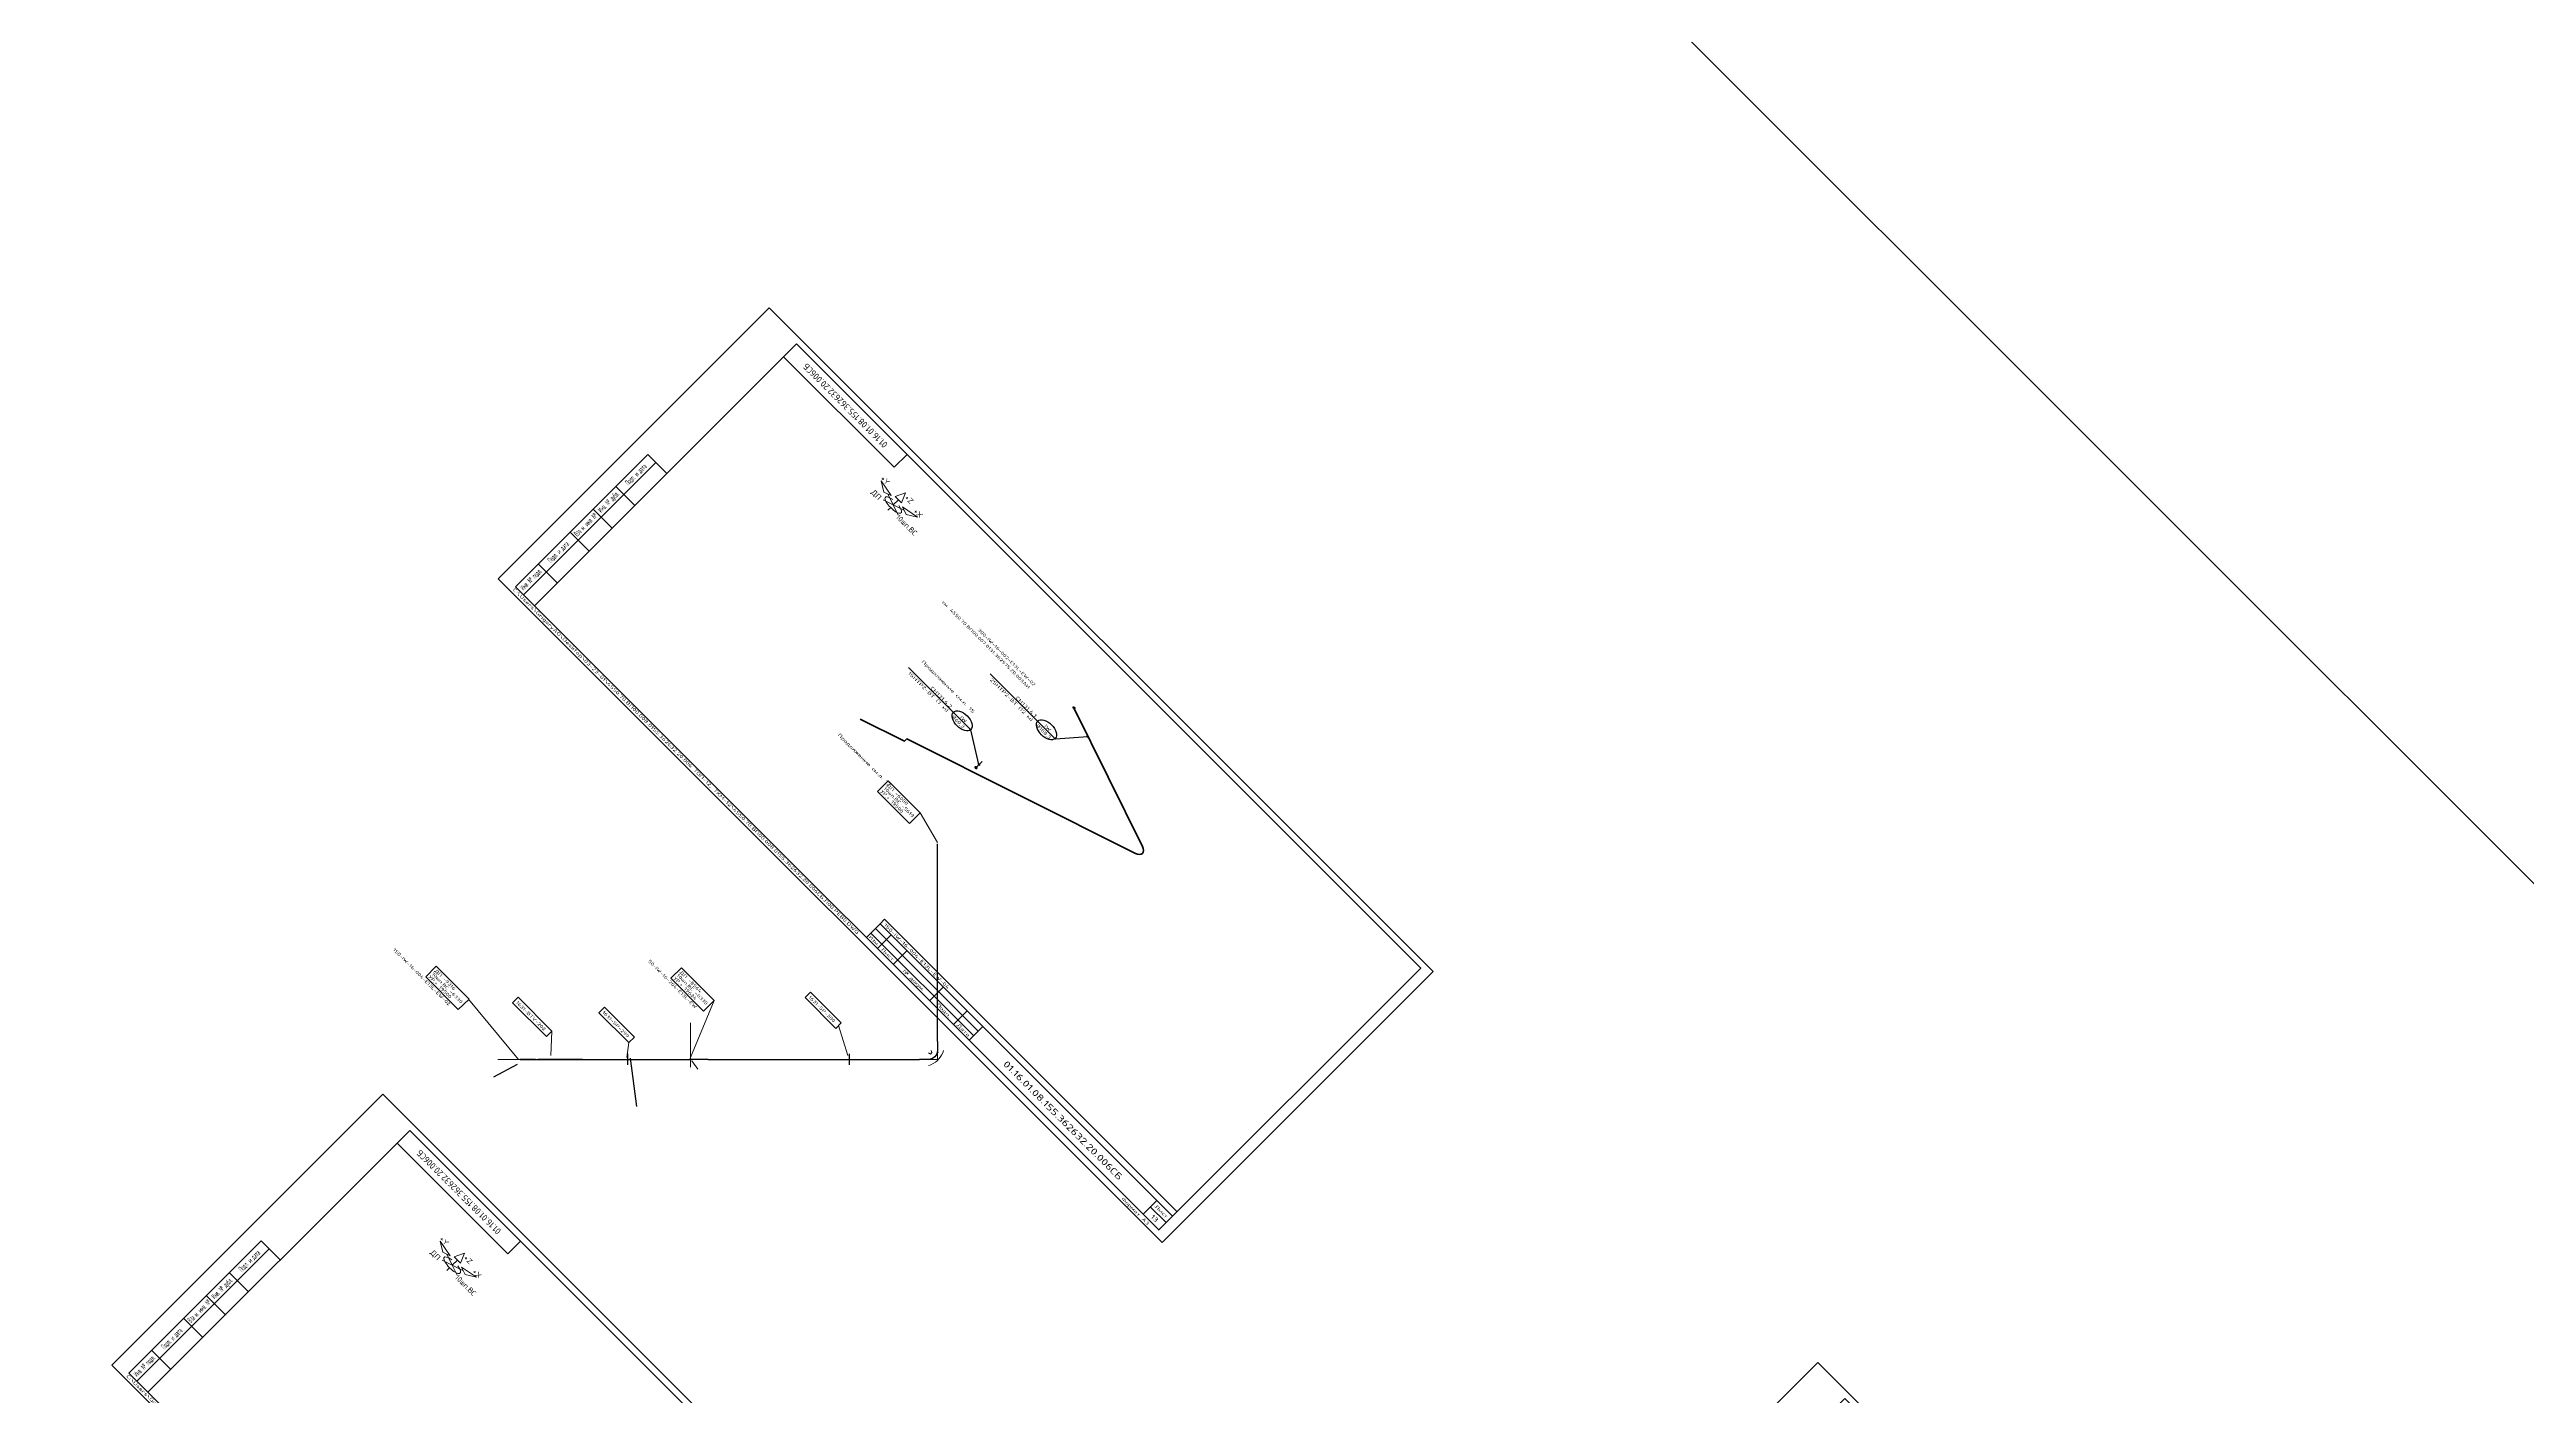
# Model space of a CAD drawing. Header units: millimetres. Extents: x -1501 to 8157, y -8271 to 1386.
# Drawn here: x 4392 to 5500, y -4922 to -4320 of the extents above; entities that cross this region are included whole.
import ezdxf
from ezdxf import colors
from ezdxf.entities.mleader import LeaderData, LeaderLine
from ezdxf.enums import TextEntityAlignment as Align
from ezdxf.math import Vec2, Vec3

# ---------------------------------------------------------------- set-up
doc = ezdxf.new("R2010")
doc.units = ezdxf.units.MM
doc.header["$MEASUREMENT"] = 0
for name, color, linetype, lineweight in [('--TEXT--', 7, 'Continuous', 25), ('OFORMLENIE', 7, 'Continuous', 25), ('подложка', 253, 'Continuous', 13), ('СН', 1, 'Continuous', 50)]:
    doc.layers.add(name, color=color, linetype=linetype, lineweight=lineweight)
doc.layers.add('непечат', color=2, linetype='Continuous', plot=False)
doc.layers.add('Построение', color=7, linetype='Continuous')
doc.styles.add('GOST 2.304', font='CS_Gost2304.shx')
doc.styles.add('GOST_2.304', font='CS_Gost2304.shx', dxfattribs={"height": 2.5})
doc.styles.add('GOST_2.304_07', font='CS_Gost2304.shx', dxfattribs={"width": 0.7})
doc.styles.add('GOST_2.304_09', font='CS_Gost2304.shx', dxfattribs={"width": 0.9})
doc.styles.add('Style-CS_Gost2304', font='CS_Gost2304.shx')
doc.styles.add('TNR_30', font='times.ttf', dxfattribs={"height": 3})

# ---------------------------------------------------------------- blocks, each defined once
blk = doc.blocks.new('TerminatorOpen_0.4')
at = {"color": 0, "linetype": 'ByBlock', "lineweight": -2}
for q in [(-1, 0.2), (-1, 0), (-1, -0.2)]:
    blk.add_line((0, 0), q, dxfattribs=at)
blk = doc.blocks.new('_DotSmall')
at = {"color": 0, "linetype": 'ByBlock', "const_width": 0.5}
blk.add_lwpolyline([(-0.0625, 0, 1), (0.0625, 0, 1)], format="xyb", close=True, dxfattribs=at)
blk = doc.blocks.new('*U13')
at = {"layer": 'СН'}
blk.add_hatch(color=256, dxfattribs=at).paths.add_polyline_path([(0.5, 0, 1), (-0.5, 0, 1)])
blk.add_circle((0, 0), 0.5, dxfattribs=at)
blk = doc.blocks.new('*U21')
at = {"color": 0, "linetype": 'ByBlock', "lineweight": -2}
blk.add_lwpolyline([(420, 297), (0, 297), (0, 0), (420, 0)], close=True, dxfattribs=at)
at = {"color": 0, "linetype": 'ByBlock', "lineweight": 50}
blk.add_lwpolyline([(20, 292), (415, 292), (415, 5), (20, 5)], close=True, dxfattribs=at)
at = {"color": 0, "linetype": 'ByBlock', "lineweight": -2, "style": 'GOST_2.304'}
blk.add_text('Формат А3', height=2.5, dxfattribs=at).set_placement((410, 2.5), align=Align.MIDDLE_RIGHT)
at = {"color": 0, "linetype": 'ByBlock', "lineweight": -2, "insert": (8, 2.5), "char_height": 2.5, "attachment_point": 4, "style": 'GOST_2.304'}
blk.add_mtext('C:\\\\Users\\\\GrigoryAO\\\\Desktop\\\\03-23-01\\\\4550.70.ВП00.008.0155.362632.20.006 ТОП-12, ТКМ-12\\\\4550.70.ВП00.008.0155.362632.20.006СБ.Л00.РЕВ0.DWG', dxfattribs=at)
at = {"color": 0, "linetype": 'ByBlock', "lineweight": -2, "style": 'TNR_30'}
blk.add_attdef('ВЕРХНИЙ_НОМЕР_ЛИСТА', text='', height=3, dxfattribs=at).set_placement((410, 287), align=Align.MIDDLE_CENTER)
blk = doc.blocks.new('ST_Left')
at = {"color": 0, "linetype": 'ByBlock', "lineweight": 50}
for p, q in [((8, 150), (8, 5)), ((20, 150), (8, 150)), ((13, 5), (13, 150)), ((8, 115), (20, 115)), ((8, 90), (20, 90)), ((20, 65), (8, 65)), ((20, 30), (8, 30)), ((8, 5), (20, 5))]:
    blk.add_line(p, q, dxfattribs=at)
at = {"color": 0, "linetype": 'ByBlock', "lineweight": -2, "style": 'GOST_2.304'}
for s, p in [('Подп. и дата', (10.5, 132.5)), ('Инв. № дубл.', (10.5, 102.5)), ('Вза м. инв. №', (10.5, 77.5)), ('Подп. и дата', (10.5, 47.5)), ('Инв. № подл.', (10.5, 17.5))]:
    blk.add_text(s, height=2.5, rotation=90, dxfattribs=at).set_placement(p, align=Align.MIDDLE_CENTER)
at = {"color": 0, "linetype": 'ByBlock', "lineweight": -2, "style": 'GOST_2.304', "flags": 8}
for tag, p in [('ДУБЛ_ДАТА', (16.5, 141.25)), ('НОМЕР_ДУБЛ', (16.5, 102.5)), ('ВЗАМ_ИНВ', (16.5, 77.5)), ('ИНВ_ДАТА', (16.5, 56.25)), ('ИНВ_НОМЕР', (16.5, 17.5))]:
    blk.add_attdef(tag, text='', height=2.5, rotation=90, dxfattribs=at).set_placement(p, align=Align.MIDDLE_CENTER)
blk = doc.blocks.new('ST_2a_dyn')
at = {"color": 0, "linetype": 'ByBlock', "lineweight": 50, "extrusion": (0, 1, 0)}
for p, q in [((-185, 15), (0, 15)), ((-185, 5), (-120, 5)), ((-185, 0), (0, 0)), ((-10, 8), (0, 8))]:
    blk.add_line(p, q, dxfattribs=at)
at = {"color": 0, "linetype": 'ByBlock', "lineweight": 50, "extrusion": (1, 0, 0)}
for p, q in [((-185, 0), (-185, 15)), ((-178, 15), (-178, 0)), ((-168, 15), (-168, 0)), ((-145, 15), (-145, 0)), ((-130, 15), (-130, 0)), ((-120, 0), (-120, 15)), ((-10, 0), (-10, 15))]:
    blk.add_line(p, q, dxfattribs=at)
at = {"color": 0, "linetype": 'ByBlock', "lineweight": 50}
blk.add_line((0, 15), (0, 0), dxfattribs=at)
at = {"color": 0, "linetype": 'ByBlock', "lineweight": -2, "extrusion": (0, 1, 0)}
blk.add_line((-185, 10), (-120, 10), dxfattribs=at)
at = {"color": 0, "linetype": 'ByBlock', "lineweight": -2, "style": 'GOST_2.304'}
for s, p in [('Лист', (-5, 11.5)), ('Лист', (-173, 2.5)), ('Подп.', (-137.5, 2.5)), ('Дата', (-125, 2.5))]:
    blk.add_text(s, height=2.5, dxfattribs=at).set_placement(p, align=Align.MIDDLE_CENTER)
at = {"color": 0, "linetype": 'ByBlock', "lineweight": -2, "width": 0.9}
for s, style, p in [('Изм.', 'GOST_2.304', (-181.5, 2.5)), ('№ докум.', 'GOST_2.304_09', (-156.5, 2.5))]:
    blk.add_text(s, height=2.5, dxfattribs=dict(at, style=style)).set_placement(p, align=Align.MIDDLE_CENTER)
at = {"color": 0, "linetype": 'ByBlock', "lineweight": -2}
for tag, height, style, flags, p in [('ИЗМ_2', 2.5, 'GOST_2.304', 12, (-181.5, 12.5)), ('ЛИСТ_2', 2.5, 'GOST_2.304', 12, (-173, 12.5)), ('N_ДОК_2', 2.5, 'GOST_2.304_09', 12, (-156.5, 12.5)), ('ИЗМ_1', 2.5, 'GOST_2.304', 12, (-181.5, 7.5)), ('ЛИСТ_1', 2.5, 'GOST_2.304', 12, (-173, 7.5)), ('N_ДОК_1', 2.5, 'GOST_2.304_09', 12, (-156.5, 7.5)), ('ШИФР', 5, 'GOST_2.304', 4, (-65, 7.5)), ('LIST', 3.5, 'GOST_2.304', 4, (-5, 4))]:
    blk.add_attdef(tag, text='', height=height, dxfattribs=dict(at, style=style, flags=flags)).set_placement(p, align=Align.MIDDLE_CENTER)
at = {"color": 0, "linetype": 'ByBlock', "lineweight": -2, "style": 'GOST_2.304_07', "width": 0.7, "flags": 12}
for tag, p in [('ДАТА_2', (-125, 12.5)), ('ДАТА_1', (-125, 7.5))]:
    blk.add_attdef(tag, text='', height=2.5, dxfattribs=at).set_placement(p, align=Align.MIDDLE_CENTER)
blk = doc.blocks.new('ST_Top')
at = {"color": 0, "linetype": 'ByBlock', "lineweight": 50}
blk.add_line((70, 0), (70, -14), dxfattribs=at)
at = {"color": 0, "linetype": 'ByBlock', "lineweight": 50, "extrusion": (0, 1, 0)}
blk.add_line((0, -14), (70, -14), dxfattribs=at)
at = {"color": 0, "linetype": 'ByBlock', "lineweight": -2, "style": 'GOST_2.304', "width": 0.7, "flags": 4}
blk.add_attdef('ШИФР', text='', height=5, rotation=180, dxfattribs=at).set_placement((35, -7), align=Align.MIDDLE_CENTER)

msp = doc.modelspace()

# ---------------------------------------------------------------- hatches: boundary and pattern name
at = {"layer": 'подложка', "extrusion": (-1, -3.92523e-17, -1.17757e-16)}
msp.add_hatch(color=252, dxfattribs=at).paths.add_polyline_path([(4724.6, 294.8), (4718.9, 293.4), (4724.6, 292)])
h = msp.add_hatch(color=252, dxfattribs=at)
edge = h.paths.add_edge_path()
edge.add_arc((4763.9, 293.4), 1, 0, 360)
at = {"layer": 'подложка', "extrusion": (-1.96262e-16, -1, 3.92523e-17)}
h = msp.add_hatch(color=252, dxfattribs=at)
edge = h.paths.add_edge_path()
edge.add_arc((4670.9, 293.4), 1, 180, 540)
at = {"layer": 'подложка', "extrusion": (1, 3.92523e-17, 1.17757e-16)}
h = msp.add_hatch(color=252, dxfattribs=at)
edge = h.paths.add_edge_path()
edge.add_arc((-4771.9, 301.4), 1, -90, 270)
at = {"layer": 'подложка', "extrusion": (-1.96262e-16, -1, 3.92523e-17)}
h = msp.add_hatch(color=252, dxfattribs=at)
edge = h.paths.add_edge_path()
edge.add_arc((4686.8, 293.4), 1, 180, 540)
msp.add_hatch(color=252, dxfattribs=at).paths.add_polyline_path([(4713.4, 292), (4719.1, 293.4), (4713.4, 294.8)])
h = msp.add_hatch(color=252, dxfattribs=at)
edge = h.paths.add_edge_path()
edge.add_arc((4781.3, 293.4), 1, 180, 540)
at = {"layer": 'Построение', "linetype": 'Continuous', "lineweight": 30, "extrusion": (-1.96262e-16, -1, 3.92523e-17)}
h = msp.add_hatch(color=256, dxfattribs=at)
edge = h.paths.add_edge_path()
edge.add_arc((4602.6, 293.4), 1, 180, 540)
h = msp.add_hatch(color=256, dxfattribs=at)
edge = h.paths.add_edge_path()
edge.add_arc((4630.5, 293.4), 1, 180, 540)

# ---------------------------------------------------------------- linework, layer by layer
at = {"layer": '--TEXT--', "extrusion": (-0.57735, -0.57735, 0.57735)}
for p, q in [((4601.4, -4774.2, 289.8), (4590.7, -4779.8, 273.6)), ((4651.9, -4771.4, 343.1), (4654.7, -4793, 324.3))]:
    msp.add_line(p, q, dxfattribs=at)
for centre in [(6661.5, 220.4), (6691, 261.8)]:
    msp.add_circle(centre, 5.51, dxfattribs=at)
at = {"layer": 'OFORMLENIE', "extrusion": (-0.57735, -0.57735, 0.57735)}
for q in [(4763.7, -4711.3, 52.4), (4896.6, -4840.1, 56.5)]:
    msp.add_line((4765.7, -4709.2, 56.5), q, dxfattribs=at)
at = {"layer": 'непечат', "color": 3, "extrusion": (-0.57735, -0.57735, 0.57735)}
msp.add_lwpolyline([(-1387.9, 992.3), (10962.3, 992.3), (10962.3, -1271.9), (-1387.9, -1271.9)], close=True, dxfattribs=at)
at = {"layer": 'подложка', "color": 252, "extrusion": (-0.57735, -0.57735, 0.57735)}
for p, q in [((4769.6, -4523.8, 237.4), (4767.1, -4518.8, 239.9)), ((4769.6, -4523.8, 237.4), (4765.1, -4521.5, 235.1)), ((4767.2, -4526.1, 232.7), (4768.4, -4525, 235)), ((4769.6, -4523.8, 237.4), (4771.9, -4521.5, 242)), ((4769.6, -4523.8, 237.4), (4771.8, -4528.3, 235.1)), ((4769.6, -4523.8, 237.4), (4774.6, -4526.3, 239.9)), ((4789.3, -4674.8, 294.1), (4781.6, -4661.6, 299.6)), ((4602, -4772, 292.6), (4579.6, -4744.9, 297.4)), ((4678.8, -4771.1, 302.1), (4689.4, -4745.5, 338.3)), ((4616.4, -4770.2, 294.9), (4616.9, -4759.3, 306.4)), ((4650.4, -4771.1, 294), (4651.3, -4764.4, 301.5)), ((4749.3, -4770.1, 294.6), (4745.1, -4756.8, 303.7)), ((4749.3, -4770.1, 294.6), (4745.1, -4756.8, 303.7)), ((4602.6, -4771.9, 278.4), (4593.1, -4771.9, 278.4)), ((4679.4, -4772.6, 293.2), (4682.1, -4776.2, 292.4)), ((4572.3, -4864, -300.2), (4567.8, -4861.8, -302.4)), ((4572.3, -4864, -300.2), (4569.8, -4859, -297.7)), ((4572.3, -4864, -300.2), (4574.6, -4861.7, -295.5)), ((4572.3, -4864, -300.2), (4574.5, -4868.5, -302.4)), ((4572.3, -4864, -300.2), (4577.3, -4866.5, -297.7)), ((4569.9, -4866.3, -304.8), (4571.1, -4865.2, -302.5))]:
    msp.add_line(p, q, dxfattribs=at)
at = {"layer": 'подложка', "color": 252}
for p, q in [((4789.3, -4763.9, 290.6), (4789.3, -4675.5, 290.6)), ((4789.3, -4763.9, 296.2), (4789.3, -4675.5, 296.2)), ((4789.3, -4763.9, 296.2), (4789.3, -4767.9, 296.2)), ((4789.3, -4763.9, 290.6), (4789.3, -4767.9, 290.6)), ((4592.7, -4771.9, 293.4), (4602.6, -4771.9, 293.4)), ((4592.7, -4771.9, 296.2), (4602.6, -4771.9, 296.2)), ((4592.7, -4771.9, 290.6), (4602.6, -4771.9, 290.6)), ((4630.5, -4771.9, 296.2), (4670.9, -4771.9, 296.2)), ((4630.5, -4771.9, 290.6), (4670.9, -4771.9, 290.6)), ((4670.9, -4771.9, 296.2), (4676, -4771.9, 296.2)), ((4670.9, -4771.9, 290.6), (4678.8, -4771.9, 290.6)), ((4678.8, -4771.9, 323.3), (4678.8, -4771.9, 313.3)), ((4686.8, -4771.9, 290.6), (4678.8, -4771.9, 290.6)), ((4686.8, -4771.9, 296.2), (4681.7, -4771.9, 296.2)), ((4686.8, -4771.9, 296.2), (4781.3, -4771.9, 296.2)), ((4686.8, -4771.9, 290.6), (4781.3, -4771.9, 290.6)), ((4781.3, -4771.9, 290.6), (4785.3, -4771.9, 290.6)), ((4781.3, -4771.9, 296.2), (4785.3, -4771.9, 296.2)), ((4785.3, -4769, 293.4), (4786.2, -4769.5, 293.4)), ((4785.3, -4774.7, 293.4), (4786.4, -4774.3, 293.4)), ((4786.2, -4769.5, 293.4), (4786.9, -4768.8, 293.4)), ((4786.4, -4774.3, 293.4), (4787.5, -4773.8, 293.4)), ((4786.9, -4768.8, 293.4), (4786.5, -4767.9, 293.4)), ((4787.5, -4773.8, 293.4), (4788.4, -4773.2, 293.4)), ((4788.4, -4773.2, 293.4), (4789.2, -4772.5, 293.4)), ((4789.2, -4772.5, 293.4), (4789.9, -4771.7, 293.4)), ((4789.9, -4771.7, 293.4), (4790.6, -4770.9, 293.4)), ((4790.6, -4770.9, 293.4), (4791.2, -4770, 293.4)), ((4791.2, -4770, 293.4), (4791.8, -4769, 293.4)), ((4791.8, -4769, 293.4), (4792.1, -4767.9, 293.4))]:
    msp.add_line(p, q, dxfattribs=at)
at = {"layer": 'подложка', "color": 252, "extrusion": (-1, 5.55112e-17, -5.55112e-17)}
for p, q in [((4789.3, -4675.5, 293.4), (4789.3, -4675.5, 309.7)), ((4789.3, -4678, 308.4), (4789.3, -4769.4, 308.4)), ((4678.8, -4771.9, 293.4), (4678.8, -4755.6, 293.4)), ((4678.8, -4771.9, 301.4), (4678.8, -4755.6, 301.4)), ((4678.8, -4756.9, 295.9), (4678.8, -4756.9, 298.9)), ((4789.3, -4771.9, 293.4), (4789.3, -4771.9, 309.7))]:
    msp.add_line(p, q, dxfattribs=at)
at = {"layer": 'подложка', "color": 252, "extrusion": (-5.55112e-17, -1, 5.55112e-17)}
for p, q in [((4602.6, -4771.9, 293.4), (4602.6, -4771.9, 277.2)), ((4602.6, -4771.9, 278.4), (4606.6, -4771.9, 278.4)), ((4602.6, -4771.9, 293.4), (4602.6, -4771.9, 270.2)), ((4605.1, -4771.9, 271.4), (4786.8, -4771.9, 271.4)), ((4606.6, -4771.9, 293.4), (4606.6, -4771.9, 277.2)), ((4608.6, -4771.9, 293.4), (4608.6, -4771.9, 277.2)), ((4611.1, -4771.9, 278.4), (4622, -4771.9, 278.4)), ((4624.5, -4771.9, 293.4), (4624.5, -4771.9, 277.2)), ((4626.5, -4771.9, 293.4), (4626.5, -4771.9, 277.2)), ((4629, -4771.9, 278.4), (4676.3, -4771.9, 278.4)), ((4650.7, -4771.9, 293.4), (4650.7, -4771.9, 284.2)), ((4653.2, -4771.9, 285.4), (4676.3, -4771.9, 285.4)), ((4678.8, -4771.9, 293.4), (4678.8, -4771.9, 277.2)), ((4678.8, -4771.9, 293.4), (4678.8, -4771.9, 284.2)), ((4678.8, -4771.9, 293.4), (4678.8, -4771.9, 277.2)), ((4681.3, -4771.9, 278.4), (4786.8, -4771.9, 278.4)), ((4749.8, -4771.9, 293.4), (4749.8, -4771.9, 284.2)), ((4752.3, -4771.9, 285.4), (4786.8, -4771.9, 285.4)), ((4789.3, -4771.9, 293.4), (4789.3, -4771.9, 284.2)), ((4789.3, -4771.9, 293.4), (4789.3, -4771.9, 277.2)), ((4789.3, -4771.9, 293.4), (4789.3, -4771.9, 270.2))]:
    msp.add_line(p, q, dxfattribs=at)
at = {"layer": 'подложка', "color": 252, "extrusion": (1, -5.55112e-17, 5.55112e-17)}
for p, q in [((4678.8, -4767.9, 301.4), (4678.8, -4767.9, 313.3)), ((4678.8, -4769, 301.4), (4678.8, -4769, 293.4)), ((4678.8, -4769, 323.3), (4678.8, -4769, 313.3)), ((4678.8, -4774.7, 301.4), (4678.8, -4774.7, 299.1)), ((4678.8, -4774.7, 323.3), (4678.8, -4774.7, 313.3)), ((4678.8, -4775.9, 301.4), (4678.8, -4775.9, 313.3))]:
    msp.add_line(p, q, dxfattribs=at)
at = {"layer": 'подложка', "color": 252, "extrusion": (-1, 5.55112e-17, -5.55112e-17), "elevation": -4789.3, "flags": 128}
for points in [[(4723.8, 294.6), (4718.9, 293.4), (4724.6, 292), (4724.6, 294.8)], [(4724.6, 294.8), (4718.9, 293.4), (4724.6, 292), (4724.6, 294.4)]]:
    msp.add_lwpolyline(points, dxfattribs=at)
at = {"layer": 'подложка', "color": 252, "extrusion": (-5.55112e-17, -1, 5.55112e-17), "elevation": 4771.9, "flags": 128}
for points in [[(4714.2, 292.2), (4719.1, 293.4), (4713.4, 294.8), (4713.4, 292)], [(4713.4, 292), (4719.1, 293.4), (4713.4, 294.8), (4713.4, 292.4)]]:
    msp.add_lwpolyline(points, dxfattribs=at)
at = {"layer": 'подложка', "color": 252, "extrusion": (-0.57735, -0.57735, 0.57735)}
for centre in [(4769.6, -4523.8, 237.4), (4572.3, -4864, -300.2)]:
    msp.add_ellipse(centre, major_axis=(-3.54, 3.54), ratio=0.57735, start_param=5.105088, end_param=10.602875, dxfattribs=at)
msp.add_point((4789.6, -4768.7, 296.8), dxfattribs=at)
at = {"layer": 'подложка', "color": 252, "extrusion": (-1, 5.55112e-17, -5.55112e-17)}
msp.add_solid([(4724.6, 294.8, -4789.3), (4718.9, 293.4, -4789.3), (4724.6, 292, -4789.3)], dxfattribs=at)
at = {"layer": 'подложка', "color": 252, "extrusion": (-5.55112e-17, -1, 5.55112e-17)}
msp.add_solid([(4713.4, 292, 4771.9), (4719.1, 293.4, 4771.9), (4713.4, 294.8, 4771.9)], dxfattribs=at)
at = {"layer": 'подложка', "color": 252}
for points in [[(4764.2, -4513, 242.8), (4768.7, -4519.6, 240.7), (4765.4, -4518, 239)], [(4775, -4518.4, 248.2), (4770.5, -4520, 242), (4773.3, -4522.9, 242)], [(4780.4, -4529.2, 242.8), (4773.7, -4524.6, 240.7), (4775.4, -4528, 239)], [(4767.3, -4647.2, 299.7), (4781.6, -4661.6, 299.7), (4776.9, -4666.3, 290.2), (4762.6, -4652, 290.2)], [(4789.3, -4724.6, 294.8), (4789.3, -4718.9, 293.4), (4789.3, -4724.6, 292)], [(4565.1, -4730.2, 297.5), (4579.8, -4744.9, 297.5), (4575, -4749.6, 288.1), (4560.4, -4734.9, 288.1)], [(4674.8, -4730.9, 338.3), (4689.4, -4745.5, 338.3), (4684.7, -4750.3, 328.8), (4670, -4735.6, 328.8)], [(4732.5, -4741.8, 306.2), (4746.3, -4755.6, 306.2), (4743.9, -4758, 301.3), (4730.1, -4744.2, 301.3)], [(4601.8, -4744.1, 306.3), (4616.9, -4759.3, 306.3), (4614.5, -4761.7, 301.4), (4599.3, -4746.6, 301.4)], [(4640.4, -4748.5, 306.4), (4653.8, -4762, 306.4), (4651.3, -4764.4, 301.5), (4637.9, -4751, 301.5)], [(4678.8, -4775.3, 301.4), (4678.8, -4768.4, 301.4), (4678.8, -4769.9, 313.3), (4678.8, -4773.8, 313.3)], [(4713.4, -4771.9, 292), (4719.1, -4771.9, 293.4), (4713.4, -4771.9, 294.8)], [(4566.9, -4853.2, -294.8), (4571.4, -4859.8, -296.8), (4568.1, -4858.2, -298.5)], [(4577.7, -4858.6, -289.4), (4573.2, -4860.3, -295.5), (4576, -4863.1, -295.5)], [(4583.1, -4869.4, -294.8), (4576.4, -4864.8, -296.8), (4578.1, -4868.2, -298.5)]]:
    msp.add_3dface(points, dxfattribs=at)
at = {"layer": 'Построение', "linetype": 'Continuous', "lineweight": 30}
for p, q in [((4789.3, -4763.9, 293.4), (4789.3, -4675.5, 293.4)), ((4604.6, -4771.9, 297.4), (4602.6, -4771.9, 297.4)), ((4604.6, -4771.9, 289.4), (4602.6, -4771.9, 289.4)), ((4606.6, -4771.9, 297.4), (4604.6, -4771.9, 297.4)), ((4606.6, -4771.9, 289.4), (4604.6, -4771.9, 289.4)), ((4608.6, -4771.9, 297.4), (4610.6, -4771.9, 297.4)), ((4608.6, -4771.9, 289.4), (4610.6, -4771.9, 289.4)), ((4622.5, -4771.9, 297.4), (4610.6, -4771.9, 297.4)), ((4622.5, -4771.9, 289.4), (4610.6, -4771.9, 289.4)), ((4624.5, -4771.9, 297.4), (4622.5, -4771.9, 297.4)), ((4624.5, -4771.9, 289.4), (4622.5, -4771.9, 289.4)), ((4626.5, -4771.9, 297.4), (4628.5, -4771.9, 297.4)), ((4626.5, -4771.9, 289.4), (4628.5, -4771.9, 289.4)), ((4628.5, -4771.9, 297.4), (4630.5, -4771.9, 297.4)), ((4628.5, -4771.9, 289.4), (4630.5, -4771.9, 289.4)), ((4630.5, -4771.9, 293.4), (4670.9, -4771.9, 293.4)), ((4686.8, -4771.9, 293.4), (4781.3, -4771.9, 293.4))]:
    msp.add_line(p, q, dxfattribs=at)
at = {"layer": 'Построение', "linetype": 'Continuous', "lineweight": 30, "extrusion": (-5.55112e-17, -1, 5.55112e-17)}
for p, q in [((4608.8, -4771.9, 293.7), (4608.3, -4771.9, 293.2)), ((4608.8, -4771.9, 293.2), (4608.3, -4771.9, 293.7)), ((4609.6, -4771.9, 297.4), (4623.5, -4771.9, 289.4)), ((4616.6, -4771.9, 290.9), (4616.6, -4771.9, 299.4)), ((4626.8, -4771.9, 293.7), (4626.3, -4771.9, 293.2)), ((4626.8, -4771.9, 293.2), (4626.3, -4771.9, 293.7))]:
    msp.add_line(p, q, dxfattribs=at)
at = {"layer": 'Построение', "linetype": 'Continuous', "lineweight": 30, "extrusion": (-1, 5.55112e-17, -5.55112e-17)}
for p, q in [((4650.7, -4769.4, 291.9), (4650.7, -4774.4, 291.9)), ((4749.8, -4769.4, 291.9), (4749.8, -4774.4, 291.9))]:
    msp.add_line(p, q, dxfattribs=at)
at = {"layer": 'Построение', "lineweight": 30, "extrusion": (5.55112e-17, 1, -5.55112e-17)}
for p, q in [((4670.9, -4771.9, 293.4), (4678.8, -4771.9, 293.4)), ((4678.8, -4771.9, 293.4), (4678.8, -4771.9, 301.4)), ((4686.8, -4771.9, 293.4), (4678.8, -4771.9, 293.4))]:
    msp.add_line(p, q, dxfattribs=at)
at = {"layer": 'Построение', "linetype": 'Continuous', "lineweight": 30, "elevation": 293.4, "flags": 128}
msp.add_lwpolyline([(4789.3, -4763.9), (4789.3, -4767.9, -0.414227), (4785.3, -4771.9), (4781.3, -4771.9)], format="xyb", dxfattribs=at)
at = {"layer": 'Построение', "linetype": 'Continuous', "lineweight": 30, "extrusion": (-5.55112e-17, -1, 5.55112e-17), "elevation": 4771.9, "flags": 128}
msp.add_lwpolyline([(4605.6, 296.4), (4602.6, 294.4), (4602.6, 292.4), (4605.6, 290.4)], dxfattribs=at)
at = {"layer": 'Построение', "linetype": 'Continuous', "lineweight": 30, "extrusion": (5.55112e-17, 1, -5.55112e-17), "elevation": -4771.9, "flags": 128}
msp.add_lwpolyline([(-4627.5, 296.4), (-4630.5, 294.4), (-4630.5, 292.4), (-4627.5, 290.4)], dxfattribs=at)
at = {"layer": 'Построение', "linetype": 'Continuous', "lineweight": 30, "extrusion": (1, -1.66533e-16, 1.11022e-16)}
for centre in [(4650.7, -4771.9, 289.4), (4749.8, -4771.9, 289.4)]:
    msp.add_ellipse(centre, major_axis=(0, 0, -5.5), ratio=0.363636, start_param=1.942965, end_param=4.34022, dxfattribs=at)
at = {"layer": 'Построение', "linetype": 'Continuous', "lineweight": 30, "extrusion": (-5.55112e-17, -1, 5.55112e-17)}
msp.add_point((4616.5, -4771.9, 291.8), dxfattribs=at)
at = {"layer": 'Построение', "linetype": 'Continuous', "lineweight": 30, "extrusion": (5.55112e-17, 1, -5.55112e-17)}
msp.add_solid([(-4614.6, 299.9, -4771.9), (-4618.6, 299.9, -4771.9), (-4614.6, 299.4, -4771.9), (-4618.6, 299.4, -4771.9)], dxfattribs=at)
at = {"layer": 'Построение', "linetype": 'Continuous', "lineweight": 30}
for points in [[(4606.6, -4771.9, 297.4), (4605.6, -4771.9, 297.4), (4605.6, -4771.9, 289.4), (4606.6, -4771.9, 289.4)], [(4606.6, -4771.9, 291.9), (4608.6, -4771.9, 291.9), (4608.6, -4771.9, 294.9), (4606.6, -4771.9, 294.9)], [(4608.6, -4771.9, 297.4), (4609.6, -4771.9, 297.4), (4609.6, -4771.9, 289.4), (4608.6, -4771.9, 289.4)], [(4623.5, -4771.9, 297.4), (4624.5, -4771.9, 297.4), (4624.5, -4771.9, 289.4), (4623.5, -4771.9, 289.4)], [(4624.5, -4771.9, 291.9), (4626.5, -4771.9, 291.9), (4626.5, -4771.9, 294.9), (4624.5, -4771.9, 294.9)], [(4626.5, -4771.9, 297.4), (4627.5, -4771.9, 297.4), (4627.5, -4771.9, 289.4), (4626.5, -4771.9, 289.4)], [(4678.3, -4771.9, 293.9), (4679.3, -4771.9, 293.9), (4679.3, -4771.9, 292.9), (4678.3, -4771.9, 292.9)]]:
    msp.add_3dface(points, dxfattribs=at)
at = {"layer": 'СН', "extrusion": (-0.57735, -0.57735, 0.57735)}
msp.add_lwpolyline([(6628.7, 165.6), (6649.7, 177.9), (6649.7, 180.2), (6758.3, 242.7, 0.578097), (6758.3, 250.4), (6692.7, 288.7)], format="xyb", dxfattribs=at)
msp.add_lwpolyline([(6680.7, 209), (6680.7, 202.5)], dxfattribs=at)

# ---------------------------------------------------------------- block references
at = {"layer": 'OFORMLENIE', "extrusion": (-0.57735, -0.57735, 0.57735)}
for name, p in [('*U21', (6469.8, 44.2)), ('ST_Left', (6469.8, 44.2)), ('*U21', (6596.4, -598.6)), ('ST_Left', (6596.4, -598.6)), ('*U21', (7135.2, 40.6))]:
    msp.add_blockref(name, p, dxfattribs=at)
ref = msp.add_blockref('ST_Top', (6489.8, 336.2), dxfattribs=at)
ref.add_attrib('ШИФР', '01.16.01.08.155.362632.20.006СБ', dxfattribs={"layer": '0', "color": 0, "linetype": 'ByBlock', "lineweight": -2, "extrusion": (-0.57735, -0.57735, 0.57735), "height": 5, "rotation": 180, "style": 'GOST_2.304', "width": 0.7}).set_placement((6524.8, 329.2), align=Align.MIDDLE_CENTER)
ref = msp.add_blockref('ST_2a_dyn', (6884.8, 49.2), dxfattribs=at)
ref.add_attrib('LIST', '13', dxfattribs={"layer": '0', "color": 0, "linetype": 'ByBlock', "lineweight": -2, "extrusion": (-0.57735, -0.57735, 0.57735), "height": 3.5, "style": 'GOST_2.304'}).set_placement((6879.8, 53.2), align=Align.MIDDLE_CENTER)
ref.add_attrib('ШИФР', '01.16.01.08.155.362632.20.006СБ', dxfattribs={"layer": '0', "color": 0, "linetype": 'ByBlock', "lineweight": -2, "extrusion": (-0.57735, -0.57735, 0.57735), "height": 5, "style": 'GOST_2.304'}).set_placement((6819.8, 56.7), align=Align.MIDDLE_CENTER)
ref = msp.add_blockref('ST_Top', (6616.4, -306.6), dxfattribs=at)
ref.add_attrib('ШИФР', '01.16.01.08.155.362632.20.006СБ', dxfattribs={"layer": '0', "color": 0, "linetype": 'ByBlock', "lineweight": -2, "extrusion": (-0.57735, -0.57735, 0.57735), "height": 5, "rotation": 180, "style": 'GOST_2.304', "width": 0.7}).set_placement((6651.4, -313.6), align=Align.MIDDLE_CENTER)
at = {"layer": 'подложка', "color": 252, "extrusion": (-1, 5.55112e-17, -5.55112e-17)}
for p, xscale, yscale, zscale, rotation in [((4675.5, 308.4, -4789.3), 2.500000000000001, 2.500000000000001, 2.500000000000001, 180), ((4756.9, 293.4, -4678.8), 2.5, 2.5, 2.5, 269.9999999999999), ((4756.9, 301.4, -4678.8), 2.5, 2.5, 2.5, 89.99999999999997)]:
    msp.add_blockref('TerminatorOpen_0.4', p, dxfattribs=dict(at, xscale=xscale, yscale=yscale, zscale=zscale, rotation=rotation))
at = {"layer": 'подложка', "color": 252, "extrusion": (-5.55112e-17, -1, 5.55112e-17), "xscale": 2.5, "yscale": 2.5, "zscale": 2.5, "rotation": 180}
for p in [(4602.6, 271.4, 4771.9), (4608.6, 278.4, 4771.9), (4626.5, 278.4, 4771.9), (4650.7, 285.4, 4771.9), (4678.8, 278.4, 4771.9), (4749.8, 285.4, 4771.9)]:
    msp.add_blockref('TerminatorOpen_0.4', p, dxfattribs=at)
at = {"layer": 'подложка', "color": 252, "extrusion": (-5.55112e-17, -1, 5.55112e-17), "xscale": 2.5, "yscale": 2.5, "zscale": 2.5}
for p in [(4624.5, 278.4, 4771.9), (4678.8, 285.4, 4771.9), (4678.8, 278.4, 4771.9), (4789.3, 285.4, 4771.9), (4789.3, 278.4, 4771.9), (4789.3, 271.4, 4771.9)]:
    msp.add_blockref('TerminatorOpen_0.4', p, dxfattribs=at)
at = {"layer": 'подложка', "color": 252, "extrusion": (-1, 5.55112e-17, -5.55112e-17), "xscale": 2.500000000000001, "yscale": 2.500000000000001, "zscale": 2.500000000000001}
msp.add_blockref('TerminatorOpen_0.4', (4771.9, 308.4, -4789.3), dxfattribs=at)
at = {"layer": 'СН', "extrusion": (-0.57735, -0.57735, 0.57735)}
for p in [(6692.8, 288.9), (6680.7, 202.3)]:
    msp.add_blockref('*U13', p, dxfattribs=at)

# ---------------------------------------------------------------- texts
at = {"layer": '--TEXT--', "extrusion": (-0.57735, -0.57735, 0.57735), "style": 'GOST 2.304', "width": 0.9}
for s, p in [('%%C60,3', (6656.9, 216.6)), ('%%C168,3', (6686.4, 258))]:
    msp.add_text(s, height=2.5, rotation=360, dxfattribs=at).set_placement(p)
at = {"layer": '--TEXT--', "extrusion": (-0.57735, -0.57735, 0.57735), "style": 'GOST 2.304'}
for p in [(6659.7, 220.9), (6689.1, 262.4)]:
    msp.add_text('IW', height=2.5, rotation=360, dxfattribs=at).set_placement(p)
at = {"layer": '--TEXT--', "extrusion": (-0.57735, -0.57735, 0.57735), "char_height": 2.5, "width": 44.927, "attachment_point": 1, "text_direction": (0.707107, -0.707107, 0), "style": 'GOST 2.304'}
for s, insert in [('Продолжение см.л. 15', (4783.1, -4593, 190.1)), ('Продолжение см.л. 12', (4745.6, -4625.8, 119.7))]:
    msp.add_mtext(s, dxfattribs=dict(at, insert=insert))
at = {"layer": 'OFORMLENIE', "extrusion": (-0.57735, -0.57735, 0.57735), "style": 'GOST 2.304'}
msp.add_text('150-IW-16-004-E13L-EW-04', height=2.5, rotation=360, dxfattribs=at).set_placement((6701.3, 66.6), align=Align.MIDDLE_LEFT)
at = {"layer": 'подложка', "color": 252, "extrusion": (-0.57735, -0.57735, 0.57735), "style": 'Style-CS_Gost2304'}
for s, width, p in [('ДП', 0.75, (6560.4, 292.5, -4.9)), ('+Y', 0.75, (6558.9, 305.2, -4.9)), ('+Z', 0.75, (6572.6, 307.9, -4.9)), ('10шп.ВС', 0.628788, (6576.1, 292.5, -4.9)), ('+Y', 0.75, (6660, -353.2, -4.9)), ('ДП', 0.75, (6661.5, -365.8, -4.9)), ('+Z', 0.75, (6673.7, -350.4, -4.9)), ('10шп.ВС', 0.628788, (6677.2, -365.8, -4.9))]:
    msp.add_text(s, height=4.13, dxfattribs=dict(at, width=width)).set_placement(p, align=Align.TOP_LEFT)
at = {"layer": 'подложка', "color": 252, "extrusion": (-0.57735, -0.57735, 0.57735), "style": 'Style-CS_Gost2304', "width": 0.75}
for p in [(6584, 305.2, -4.9), (6685.1, -353.2, -4.9)]:
    msp.add_text('+X', height=4.13, dxfattribs=at).set_placement(p, align=Align.TOP_RIGHT)
at = {"layer": 'подложка', "color": 252, "extrusion": (-0.57735, -0.57735, 0.57735), "style": 'Style-CS_Gost2304', "width": 0.875}
for s, p in [('см. 4550.70.ВП00.007.0131.362575.20.003АИ', (6617.7, 274)), ('300-IW-16-002-E13L-EW-02', (6637.7, 278.4))]:
    msp.add_text(s, height=2.5, rotation=360, dxfattribs=at).set_placement(p)
for s, p in [('УР.+ 19500', (6658.1, 284.5, 103.7)), ('10шп.ВС -5619', (6658.1, 287.9, 103.7)), ('ДП -6000', (6658.1, 291.3, 103.7)), ('150-IW-16-004-E13L-EW-02', (6553.9, 161.8, 267.1)), ('50-IW-16-204-E13L-EW', (6638.2, 239.5, 227.7)), ('УР.+ 19500', (6573.8, 166.3, 267.1)), ('10шп.ВС -6330', (6573.8, 169.7, 267.1)), ('ДП -9316', (6573.8, 173.1, 267.1)), ('УР.+ 19624', (6651.8, 244.1, 227.7)), ('10шп.ВС -6330', (6651.8, 247.5, 227.7)), ('ДП -8564', (6651.8, 250.9, 227.7)), ('1631-BTV-202', (6609.5, 189, 259.1)), ('1631-SP-299', (6639.9, 203, 239.4)), ('1631-SP-300', (6700.4, 243.2, 182.1))]:
    msp.add_text(s, height=2.5, rotation=360, dxfattribs=at).set_placement(p, align=Align.MIDDLE_LEFT)
at = {"layer": 'подложка', "color": 252, "extrusion": (-5.55112e-17, -1, 5.55112e-17), "style": 'GOST_2.304'}
msp.add_text('148', height=2.5, dxfattribs=at).set_placement((4594.5, 280.3, 4771.9))
at = {"layer": 'подложка', "color": 252, "extrusion": (-1, 5.55112e-17, -5.55112e-17), "char_height": 2.5, "attachment_point": 5, "style": 'GOST_2.304'}
for s, insert, text_direction in [('\\A1;715', (4789.3, -4724.6, 311.5), (0, -1, 0)), ('\\A1;124', (4678.8, -4753.7, 298.3), (0, 0, 1))]:
    msp.add_mtext(s, dxfattribs=dict(at, insert=insert, text_direction=text_direction))
at = {"layer": 'подложка', "color": 252, "extrusion": (-5.55112e-17, -1, 5.55112e-17), "char_height": 2.5, "attachment_point": 5, "text_direction": (1, 0, 0), "style": 'GOST_2.304'}
for s, insert in [('\\A1;105', (4617.4, -4771.9, 281.5)), ('\\A1;491', (4653.5, -4771.9, 281.5)), ('\\A1;243', (4665.6, -4771.9, 288.5)), ('\\A1;3317', (4696.8, -4771.9, 274.5)), ('\\A1;2565', (4734.9, -4771.9, 281.5)), ('\\A1;658', (4770.4, -4771.9, 288.5))]:
    msp.add_mtext(s, dxfattribs=dict(at, insert=insert))

# ---------------------------------------------------------------- leaders
at = {"layer": '--TEXT--'}
ml = msp.add_multileader_mtext('Standard', dxfattribs=at)
ml.set_content('СН131.4.2\\P15НТР2-ВТ (7 м)', color=7, style='GOST 2.304')
ml.set_leader_properties()
ml.set_arrow_properties(name='DOTSMALL')
ml.build(insert=Vec2(0, 0))
ml.multileader.update_dxf_attribs({"text_left_attachment_type": 6, "text_right_attachment_type": 6, "dogleg_length": 11.2, "arrow_head_size": 2.5})
ctx = ml.context
ctx.base_point, ctx.char_height, ctx.arrow_head_size, ctx.plane_origin, ctx.plane_x_axis, ctx.plane_y_axis = Vec3(4775.5, -4595.6, 179.9), 2.5, 2.5, Vec3(4895.9, -4658.3, 237.6), Vec3(0.707107, -0.707107, 0), Vec3(0.408248, 0.408248, 0.816497)
ctx.left_attachment, ctx.right_attachment, ctx.text_align_type = 6, 6, 2
notes = []
notes.append((ctx, [(0, (1, 1, 0), (4804.3, -4624.4, 179.9), (-0.707107, 0.707107, 0), 11.2, [(0, [(4807.9, -4639.9, 168)], 0, [])])]))
ctx.mtext.insert, ctx.mtext.text_direction, ctx.mtext.defined_height, ctx.mtext.alignment, ctx.mtext.flow_direction, ctx.mtext.extrusion = Vec3(4796.2, -4613.9, 182.3), Vec3(0.707107, -0.707107, 0), 0.0309, 3, 5, Vec3(-0.57735, -0.57735, 0.57735)
ml = msp.add_multileader_mtext('Standard', dxfattribs=at)
ml.set_content('СН131.4.1\\P25НТР2-ВТ (12 м)', color=7, style='GOST 2.304')
ml.set_leader_properties()
ml.set_arrow_properties(name='DOTSMALL')
ml.build(insert=Vec2(0, 0))
ml.multileader.update_dxf_attribs({"text_left_attachment_type": 6, "text_right_attachment_type": 6, "dogleg_length": 11.2, "arrow_head_size": 2.5})
ctx = ml.context
ctx.base_point, ctx.char_height, ctx.arrow_head_size, ctx.plane_origin, ctx.plane_x_axis, ctx.plane_y_axis = Vec3(4812, -4598.5, 213.5), 2.5, 2.5, Vec3(4961.8, -4672, 289.8), Vec3(0.707107, -0.707107, 0), Vec3(0.408248, 0.408248, 0.816497)
ctx.left_attachment, ctx.right_attachment, ctx.text_align_type = 6, 6, 2
notes.append((ctx, [(0, (1, 1, 0), (4842.1, -4628.6, 213.5), (-0.707107, 0.707107, 0), 11.2, [(0, [(4856.6, -4627.6, 229.1)], 0, [])])]))
ctx.mtext.insert, ctx.mtext.text_direction, ctx.mtext.defined_height, ctx.mtext.alignment, ctx.mtext.flow_direction, ctx.mtext.extrusion = Vec3(4834, -4618, 216), Vec3(0.707107, -0.707107, 0), 0.0309, 3, 5, Vec3(-0.57735, -0.57735, 0.57735)
for ctx, leaders in notes:
    for number, flags, end, landing, length, lines in leaders:
        leader = LeaderData()
        leader.index, (leader.has_last_leader_line, leader.has_dogleg_vector, leader.attachment_direction) = number, flags
        leader.last_leader_point, leader.dogleg_vector, leader.dogleg_length = Vec3(end), Vec3(landing), length
        for number, points, colour, breaks in lines:
            line = LeaderLine()
            line.index, line.vertices, line.color, line.breaks = number, Vec3.list(points), colors.encode_raw_color(colour), breaks
            leader.lines.append(line)
        ctx.leaders.append(leader)

doc.saveas('drawing.dxf')
